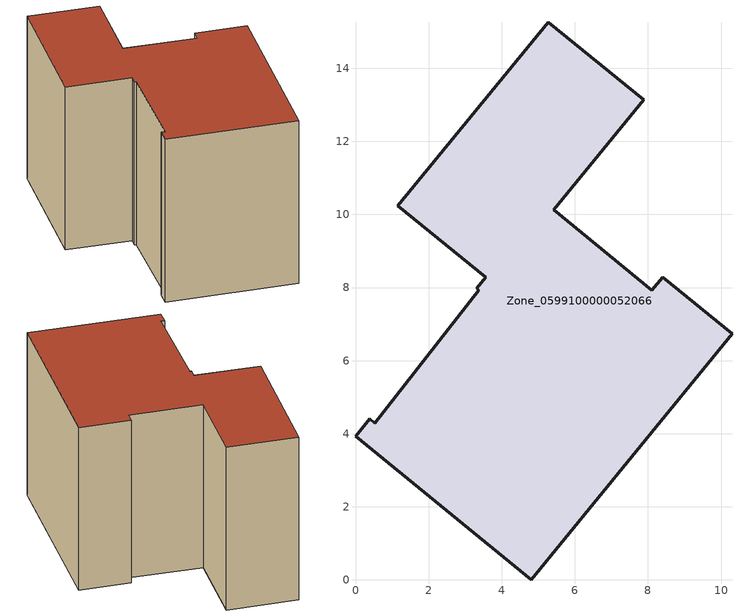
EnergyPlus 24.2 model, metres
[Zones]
Zone_0599100000052066
 floor ground (C_G): 3.38,7.92 3.31,7.98 3.56,8.28 1.16,10.24 5.28,15.26 7.88,13.13 5.42,10.12 8.11,7.92 8.4,8.29 10.3,6.74 4.81,0 0,3.92 0.39,4.41 0.53,4.29 z0
 wall outside (C_F): 10.3,6.74 8.4,8.29 8.11,7.92 5.42,10.12 7.88,13.13 5.28,15.26 1.16,10.24 3.56,8.28 3.31,7.98 3.38,7.92 0.53,4.29 0.39,4.41 0,3.92 4.81,0 10.3,6.74 z0:8.45
 roof outside (C_R): 3.38,7.92 0.53,4.29 0.39,4.41 0,3.92 4.81,0 10.3,6.74 8.4,8.29 8.11,7.92 5.42,10.12 7.88,13.13 5.28,15.26 1.16,10.24 3.56,8.28 3.31,7.98 z8.45
[BUILDING]
Pand.0599100000052066: North Axis=0; Terrain=City; Loads Convergence Tolerance Value=0.04; Temperature Convergence Tolerance Value=0.4; Solar Distribution=FullExterior; Maximum Number of Warmup Days=25; Minimum Number of Warmup Days=1
[Site:Location]
Rotterdam.The.Hague.AP_ZH_NLD Design_Conditions: Latitude=51.96; Longitude=4.45; Time Zone=1; Elevation=-4.5
[SITE:GROUNDTEMPERATURE:BUILDINGSURFACE]
18, 18, 18, 18, 18, 18, 18, 18, 18, 18, 18, 18
[MATERIAL] Thermal Absorptance=0.9; Solar Absorptance=0.7; Visible Absorptance=0.7
Name | Roughness | Thickness | Conductivity | Density | Specific Heat
G.TC.1946-1964 | MediumSmooth | 0.15 | 1 | 540 | 1210
F.TC.1946-1964 | Rough | 0.3 | 0.857143 | 1920 | 840
R.TC.1946-1964 | MediumRough | 0.2 | 0.235294 | 1500 | 1000
[CONSTRUCTION]
C_G: G.TC.1946-1964
C_F: F.TC.1946-1964
C_R: R.TC.1946-1964
[ZONE]
Zone_0599100000052066: Type=1; Multiplier=1; Ceiling Height=Autocalculate; Volume=Autocalculate; Floor Area=autocalculate; Part of Total Floor Area=Yes
[ZONEINFILTRATION:DESIGNFLOWRATE]
Infil_Zone_0599100000052066: Zone or ZoneList or Space or SpaceList=Zone_0599100000052066; Schedule=AlwaysOn; Design Flow Rate Calculation Method=Flow/Area; Flow Rate per Floor Area=0.003; Constant Term Coefficient=1; Temperature Term Coefficient=0; Velocity Term Coefficient=0; Velocity Squared Term Coefficient=0
[HVACTEMPLATE:ZONE:IDEALLOADSAIRSYSTEM]
Zone_0599100000052066: Maximum Heating Supply Air Temperature=50; Minimum Cooling Supply Air Temperature=13; Maximum Heating Supply Air Humidity Ratio=0.0156; Minimum Cooling Supply Air Humidity Ratio=0.0077; Heating Limit=NoLimit; Cooling Limit=NoLimit; Dehumidification Control Type=ConstantSensibleHeatRatio; Cooling Sensible Heat Ratio=0.7; Dehumidification Setpoint=60; Humidification Control Type=None; Humidification Setpoint=30; Outdoor Air Method=None; Outdoor Air Flow Rate per Person=0.00944; Outdoor Air Flow Rate per Zone Floor Area=0; Outdoor Air Flow Rate per Zone=0; Demand Controlled Ventilation Type=None; Outdoor Air Economizer Type=NoEconomizer; Heat Recovery Type=None; Sensible Heat Recovery Effectiveness=0.7; Latent Heat Recovery Effectiveness=0.65
[ZONECONTROL:THERMOSTAT]
ThermostatControl_Zone_0599100000052066: Zone or ZoneList=Zone_0599100000052066; Control Type Schedule=DualSetpointControlType; Control 1=Thermostat_Zone_0599100000052066; Temperature Difference Between Cutout And Setpoint=0
[THERMOSTATSETPOINT:DUALSETPOINT]
Thermostat_Zone_0599100000052066: Heating Setpoint Temperature Schedule=HeatingSetpoint_Zone_0599100000052066; Cooling Setpoint Temperature Schedule=CoolingSetpoint_Zone_0599100000052066
[SCHEDULE:COMPACT]
HeatingSetpoint_Zone_0599100000052066: Through: 12/31, For: AllDays, Until: 24:00, 21
CoolingSetpoint_Zone_0599100000052066: Through: 12/31, For: AllDays, Until: 24:00, 24
DualSetpointControlType: Through: 12/31, For: AllDays, Until: 24:00, 4
AlwaysOn: Through: 12/31, For: AllDays, Until: 24:00, 1
